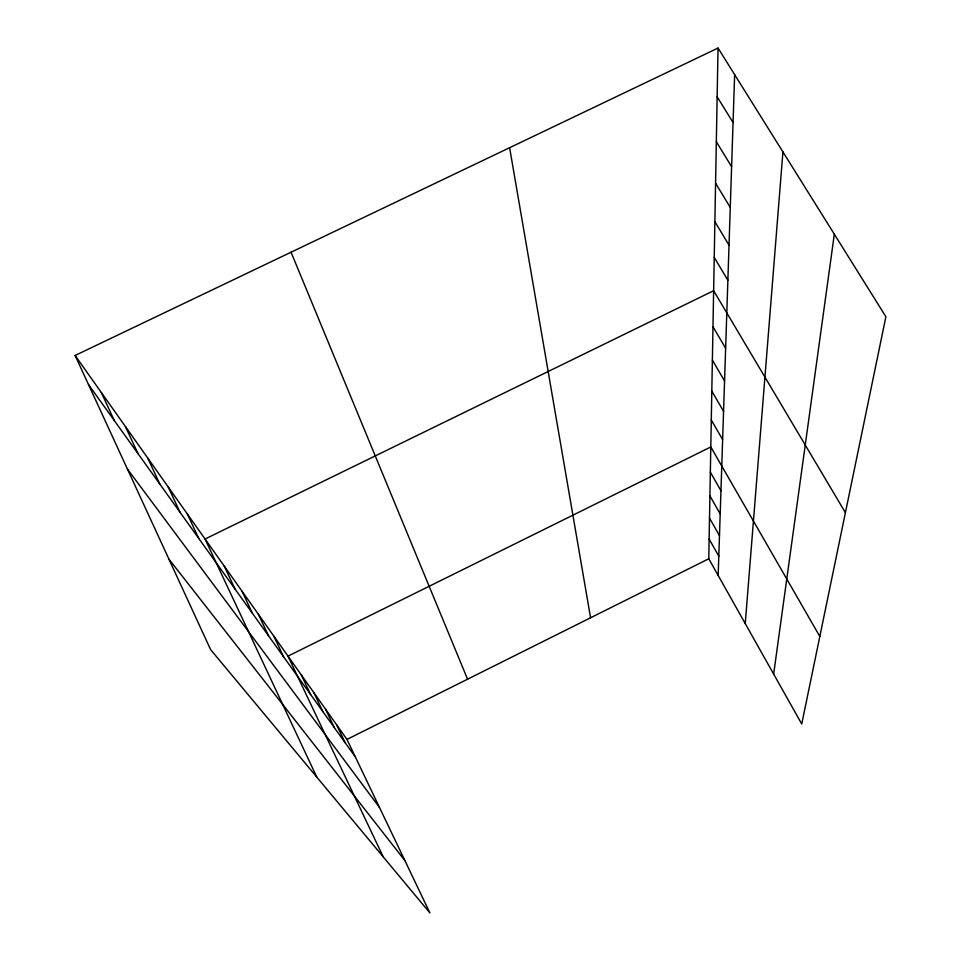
<?xml version="1.0" encoding="UTF-8"?>
<svg xmlns="http://www.w3.org/2000/svg" width="961" height="961" viewBox="0 0 961 961"><rect width="100%" height="100%" fill="white"/><g stroke="black" fill="none" stroke-linecap="round" stroke-linejoin="round"><path stroke-width="1.44" d="M718.035 48.05L885.898 316.746L801.738 723.993L708.774 558.761L718.035 48.05L75.102 355.474L210.591 649.588L429.915 912.95L346.969 739.417L75.102 355.474M718.167 575.459L734.636 74.622M745.243 623.569L782.927 151.922M773.653 674.057L834.328 234.196M346.969 739.417L708.774 558.761M168.92 559.134L404.845 860.503M127.429 469.064L379.499 807.468M88.484 384.52L355.342 756.944M717.146 96.821L733.063 122.552M716.341 141.723L731.609 166.661M715.585 183.227L730.264 207.408M714.888 221.679L729.027 245.163M714.239 257.416L727.873 280.228M845.416 512.681L713.639 290.715L205.053 539.013L316.806 777.125M712.978 326.74L725.639 348.218M712.377 360.111L724.558 380.94M711.813 391.115L723.561 411.32M711.284 419.993L722.636 439.609M819.829 636.494L710.804 446.961L287.988 656.123L383.259 856.924M710.335 472.187L720.954 490.723M709.915 495.852L720.185 513.895M709.506 518.087L719.477 535.649M709.122 539.013L718.804 556.143M336.566 724.738L345.167 742.745M325.539 709.158L334.356 727.669M313.815 692.605L322.872 711.633M301.322 674.958L310.631 694.551M273.717 635.966L283.567 656.783M258.413 614.367L268.563 635.846M241.968 591.135L252.431 613.322M224.225 566.089L235.037 589.045M187.311 513.943L198.783 538.46M168.235 486.999L180.043 512.309M147.67 457.965L159.838 484.116M125.435 426.564L137.988 453.616M101.325 392.52L114.287 420.534M291.051 252.214L467.563 679.199M509.618 147.706L590.571 617.779"/></g></svg>
